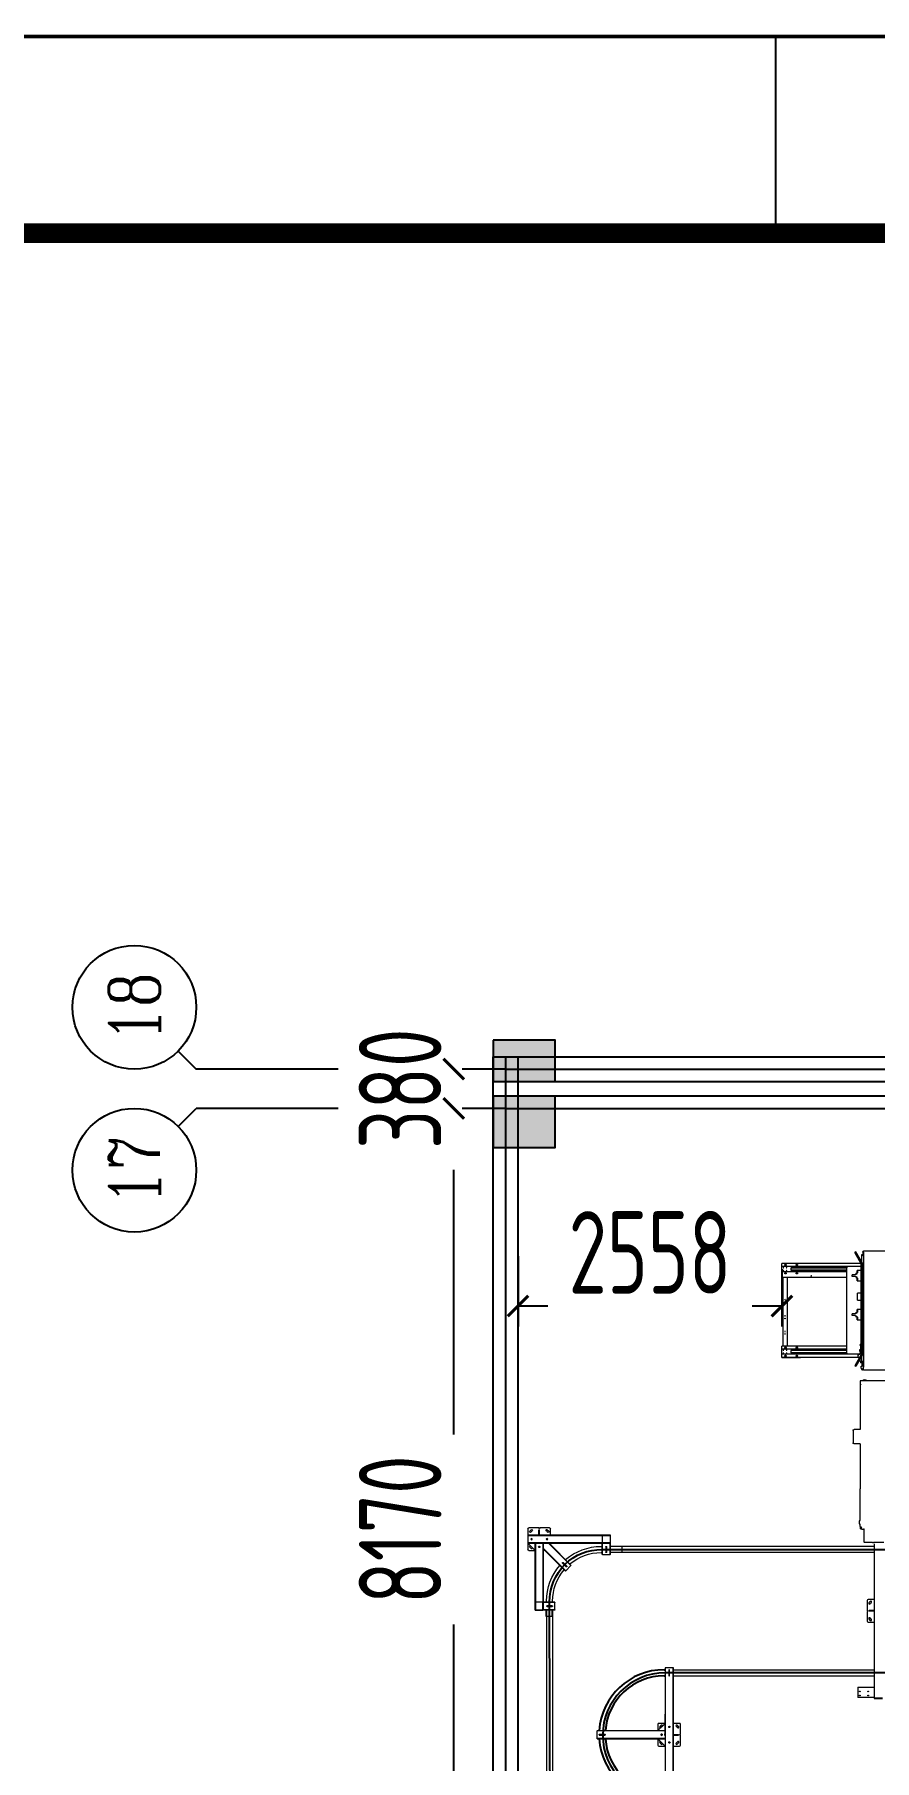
# Model space of a CAD drawing. Header units: inches. Extents: x -26985 to 86262, y -10753 to 149570.
# Drawn here: x -14137 to -5993, y 132833 to 149570 of the extents above; entities that cross this region are included whole.
import ezdxf
from ezdxf.enums import TextEntityAlignment as Align

# ---------------------------------------------------------------- set-up
doc = ezdxf.new("R2010")
doc.units = ezdxf.units.IN
doc.header["$MEASUREMENT"] = 0
doc.linetypes.add('CENTER2', pattern=[1.125, 0.75, -0.125, 0.125, -0.125])
for name, color, linetype in [('AXIS', 3, 'Continuous'), ('AXIS_TEXT', 7, 'Continuous'), ('COLUMN', 6, 'Continuous'), ('DUCT-回风中心线', 5, 'CENTER2'), ('L-SM', 7, 'Continuous'), ('雨水管', 7, 'Continuous')]:
    doc.layers.add(name, color=color, linetype=linetype)
doc.styles.add('_TCH_AXIS', font='COMPLEX', dxfattribs={"bigfont": 'GBCBIG'})
doc.styles.add('COMPLEX', font='COMPLEX')
doc.styles.add('JY', font='gbenor.shx', dxfattribs={"width": 0.8, "bigfont": 'gbcbig.shx'})
doc.styles.add('JY-GB', font='gbenor.shx', dxfattribs={"width": 0.8, "bigfont": 'gbcbig.shx'})
doc.dimstyles.new('JY-800', dxfattribs={"dimscale": 400, "dimtxt": 2, "dimasz": 0.5, "dimexe": 0.5, "dimexo": 0, "dimgap": 0.3, "dimtad": 1, "dimdec": 0, "dimtxsty": 'JY-GB', "dimblk": 'ARCHTICK', "dimcen": 2.5, "dimclrd": 86, "dimclre": 86, "dimclrt": 7, "dimadec": 0, "dimazin": 0, "dimtfac": 1, "dimtdec": 0, "dimtmove": 0, "dimatfit": 3, "dimfxl": 1, "dimtfill": 1, "dimlwd": 25, "dimlwe": 25, "dimarcsym": 0})

# ---------------------------------------------------------------- blocks, each defined once
blk = doc.blocks.new('柱左')
at = {"layer": '雨水管'}
h = blk.add_hatch(color=256, dxfattribs=at)
h.paths.add_polyline_path([(119851, -279), (119251, -279), (119251, -879), (119851, -879)])
h.paths.add_polyline_path([(127801, -279), (127301, -279), (127301, -879), (127801, -879)])
h.paths.add_polyline_path([(135851, -279), (135251, -279), (135251, -879), (135851, -879)])
h.paths.add_polyline_path([(144851, -279), (144251, -279), (144251, -879), (144851, -879)])
h.paths.add_polyline_path([(152841, -279), (152341, -279), (152341, -879), (152841, -879)])
h.paths.add_polyline_path([(153381, -279), (152981, -279), (152981, -879), (153381, -879)])
h.paths.add_polyline_path([(152841, -9049), (152341, -9049), (152341, -9749), (152841, -9749)])
h.paths.add_polyline_path([(153381, -9049), (152981, -9049), (152981, -9749), (153381, -9749)])
h.paths.add_polyline_path([(144851, -9049), (144251, -9049), (144251, -9749), (144851, -9749)])
h.paths.add_polyline_path([(135251, -9049), (135251, -9749), (135851, -9749), (135851, -9049)])
h.paths.add_polyline_path([(127301, -9749), (127801, -9749), (127801, -9049), (127301, -9049)])
h.paths.add_polyline_path([(119851, -9049), (119251, -9049), (119251, -9749), (119851, -9749)])
h.paths.add_polyline_path([(119251, -22749), (119851, -22749), (119851, -22049), (119251, -22049)])
h.paths.add_polyline_path([(127801, -22049), (127301, -22049), (127301, -22749), (127801, -22749)])
h.paths.add_polyline_path([(135251, -22749), (135851, -22749), (135851, -22049), (135251, -22049)])
h.paths.add_polyline_path([(144251, -22749), (144851, -22749), (144851, -22049), (144251, -22049)])
h.paths.add_polyline_path([(153481, -22049), (152981, -22049), (152981, -22749), (153481, -22749)])
h.paths.add_polyline_path([(152341, -22749), (152841, -22749), (152841, -22049), (152341, -22049)])
h.paths.add_polyline_path([(152981, -32699), (153481, -32699), (153481, -32099), (152981, -32099)])
h.paths.add_polyline_path([(152341, -32699), (152841, -32699), (152841, -32099), (152341, -32099)])
h.paths.add_polyline_path([(144251, -32099), (144251, -32699), (144851, -32699), (144851, -32099)])
h.paths.add_polyline_path([(135251, -32099), (135251, -32699), (135851, -32699), (135851, -32099)])
h.paths.add_polyline_path([(127801, -32099), (127301, -32099), (127301, -32699), (127801, -32699)])
h.paths.add_polyline_path([(119851, -32099), (119251, -32099), (119251, -32699), (119851, -32699)])
h.paths.add_polyline_path([(119251, -42699), (119851, -42699), (119851, -42099), (119251, -42099)])
h.paths.add_polyline_path([(127301, -42099), (127301, -42699), (127801, -42699), (127801, -42099)])
h.paths.add_polyline_path([(135851, -42099), (135251, -42099), (135251, -42699), (135851, -42699)])
h.paths.add_polyline_path([(144251, -42699), (144851, -42699), (144851, -42099), (144251, -42099)])
h.paths.add_polyline_path([(152981, -42699), (153481, -42699), (153481, -42099), (152981, -42099)])
h.paths.add_polyline_path([(152841, -42699), (152841, -42099), (152341, -42099), (152341, -42699)])
at = {"layer": 'COLUMN'}
for points in [[(152841, -279), (152341, -279), (152341, -879), (152841, -879)], [(153381, -279), (152981, -279), (152981, -879), (153381, -879)]]:
    blk.add_lwpolyline(points, close=True, dxfattribs=at)
blk = doc.blocks.new('_AXISO')
blk.add_circle((0, 0), 0.5)
at = {"layer": 'AXIS_TEXT', "style": 'COMPLEX', "width": 1.041667}
blk.add_attdef('A', text='', height=0.56, dxfattribs=at).set_placement((-0.25, -0.28), (0.25, -0.28), align=Align.FIT)
blk = doc.blocks.new('_ArchTick')
at = {"color": 0, "linetype": 'ByBlock', "const_width": 0.15}
blk.add_lwpolyline([(-0.5, -0.5), (0.5, 0.5)], dxfattribs=at)
blk = doc.blocks.new('*D75')
at = {"color": 86, "linetype": 'Continuous', "lineweight": 25, "transparency": 16777216}
for p, q in [((-9569, 139157), (-10272, 139157)), ((-10072, 130987), (-10072, 139157)), ((-9569, 130987), (-10272, 130987))]:
    blk.add_line(p, q, dxfattribs=at)
at = {"layer": 'Defpoints', "color": 0, "linetype": 'Continuous', "transparency": 16777216}
for p in [(-10072, 139157), (-9569, 139157), (-9569, 130987)]:
    blk.add_point(p, dxfattribs=at)
at = {"color": 86, "linetype": 'Continuous', "lineweight": 25, "transparency": 16777216, "xscale": 200, "yscale": 200, "zscale": 200}
for p, rotation in [((-10072, 139157), 90), ((-10072, 130987), 270)]:
    blk.add_blockref('_ArchTick', p, dxfattribs=dict(at, rotation=rotation))
at = {"color": 7, "linetype": 'Continuous', "lineweight": -3, "transparency": 16777216, "insert": (-10592, 135072), "char_height": 800, "attachment_point": 5, "rotation": 90, "style": 'JY-GB', "bg_fill": 3, "box_fill_scale": 1.25, "bg_fill_color": 256, "bg_fill_true_color": 13158600, "bg_fill_transparency": 0}
blk.add_mtext('8170', dxfattribs=at)
blk = doc.blocks.new('*D76')
at = {"color": 86, "linetype": 'Continuous', "lineweight": 25, "transparency": 16777216}
for p, q in [((-9569, 139537), (-10272, 139537)), ((-10072, 139157), (-10072, 139537)), ((-9569, 139157), (-10272, 139157))]:
    blk.add_line(p, q, dxfattribs=at)
at = {"layer": 'Defpoints', "color": 0, "linetype": 'Continuous', "transparency": 16777216}
for p in [(-9569, 139537), (-9569, 139157)]:
    blk.add_point(p, dxfattribs=at)
at = {"color": 7, "linetype": 'Continuous', "lineweight": -3, "transparency": 16777216, "insert": (-10592, 139347), "char_height": 800, "attachment_point": 5, "rotation": 90, "style": 'JY-GB', "bg_fill": 3, "box_fill_scale": 1.25, "bg_fill_color": 256, "bg_fill_true_color": 13158600, "bg_fill_transparency": 0}
blk.add_mtext('380', dxfattribs=at)
at = {"layer": 'Defpoints', "color": 0, "linetype": 'Continuous', "transparency": 16777216}
blk.add_point((-10072, 139537), dxfattribs=at)
at = {"color": 86, "linetype": 'Continuous', "lineweight": 25, "transparency": 16777216, "xscale": 200, "yscale": 200, "zscale": 200}
for p, rotation in [((-10072, 139537), 90), ((-10072, 139157), 270)]:
    blk.add_blockref('_ArchTick', p, dxfattribs=dict(at, rotation=rotation))
blk = doc.blocks.new('A1Z')
at = {"layer": 'L-SM', "color": 7, "linetype": 'Continuous', "lineweight": -3}
blk.add_line((-479, 831), (-479, 821), dxfattribs=at)
at = {"layer": 'L-SM', "color": 7, "const_width": 0.2}
blk.add_lwpolyline([(-584, 831), (10, 831), (10, -10), (-584, -10), (-584, 831)], dxfattribs=at)
at = {"layer": 'L-SM', "color": 4, "const_width": 1}
blk.add_lwpolyline([(0, 0), (-559, 0), (-559, 821), (0, 821), (0, 0)], dxfattribs=at)
at = {"layer": 'L-SM', "color": 7, "style": 'JY', "width": 0.8}
for tag, p, height in [('***纺织有限公司', (-83.453, 29.068), 4), ('**********', (-83.503, 20.861), 4), ('***********图', (-83.669, 13.228), 4), ('JY15000', (-56.451, 4.106), 3.5), ('ACS-01', (-26.451, 4.106), 3.5), ('暖通', (-125.393, 1.513), 4), ('0:000', (-111.607, 1.574), 3), ('方案', (-95.065, 1.664), 3), ('第一版', (-80.998, 1.245), 3)]:
    blk.add_attdef(tag, p, '', height=height, dxfattribs=at)
blk = doc.blocks.new('*D255')
at = {"layer": 'Defpoints', "color": 86, "linetype": 'Continuous', "lineweight": 25, "transparency": 16777216}
for p, q in [((-9449, 137723), (-9449, 137040)), ((-6891, 137597), (-6891, 137040)), ((-6891, 137240), (-9449, 137240))]:
    blk.add_line(p, q, dxfattribs=at)
at = {"layer": 'Defpoints', "color": 0, "transparency": 16777216}
for p in [(-9449, 137723), (-6891, 137597), (-9449, 137240)]:
    blk.add_point(p, dxfattribs=at)
at = {"layer": 'Defpoints', "color": 86, "lineweight": 25, "transparency": 16777216, "xscale": 200, "yscale": 200, "zscale": 200, "rotation": 180}
blk.add_blockref('_ArchTick', (-9449, 137240), dxfattribs=at)
at = {"layer": 'Defpoints', "color": 86, "lineweight": 25, "transparency": 16777216, "xscale": 200, "yscale": 200, "zscale": 200}
blk.add_blockref('_ArchTick', (-6891, 137240), dxfattribs=at)
at = {"layer": 'Defpoints', "color": 7, "transparency": 16777216, "insert": (-8170, 137760), "char_height": 800, "attachment_point": 5, "style": 'JY-GB', "bg_fill": 3, "box_fill_scale": 1.25, "bg_fill_color": 256, "bg_fill_true_color": 13158600, "bg_fill_transparency": 0}
blk.add_mtext('2558', dxfattribs=at)

msp = doc.modelspace()

# ---------------------------------------------------------------- linework, layer by layer
at = {"color": 0, "linetype": 'Continuous', "lineweight": -3}
for p, q in [((-9688.6, 139656.9), (73931.4, 139656.9)), ((-9688.6, 13486.9), (-9688.6, 139656.9)), ((-9448.6, 13486.9), (-9448.6, 139656.9)), ((-9568.6, 139416.9), (73931.4, 139416.9)), ((-9568.6, 139276.9), (73931.4, 139276.9))]:
    msp.add_line(p, q, dxfattribs=at)
at = {"color": 1, "linetype": 'Continuous', "lineweight": -3}
for p, q in [((-9568.6, 13106.9), (-9568.6, 139656.9)), ((-9568.6, 139536.9), (73931.4, 139536.9)), ((-9568.6, 139156.9), (73931.4, 139156.9))]:
    msp.add_line(p, q, dxfattribs=at)
at = {"color": 0, "linetype": 'Continuous', "lineweight": 0}
for p, q in [((-6172.6, 137766.9), (-6183.8, 137760.4)), ((-6120.6, 137650.8), (-6183.8, 137760.4)), ((-6107.6, 137654.3), (-6172.6, 137766.9)), ((-6110.6, 137740.8), (-6100.6, 137740.8)), ((-6105.6, 137760.8), (-6105.6, 137769.8)), ((-6100.6, 137769.8), (-6105.6, 137769.8)), ((-6105.6, 137760.8), (-6105.6, 137745.8)), ((-6100.6, 137745.8), (-6105.6, 137745.8)), ((-6105.6, 137745.8), (-6105.6, 137740.8)), ((-6100.6, 137760.8), (-6100.6, 137772.8)), ((-5480.6, 137772.8), (-6100.6, 137772.8)), ((-6100.6, 137760.8), (-6100.6, 136645.8)), ((-6890.6, 137622.3), (-6890.6, 137652.3)), ((-6121.4, 137652.3), (-6890.6, 137652.3)), ((-6890.6, 137572.3), (-6890.6, 137622.3)), ((-6260.6, 137622.3), (-6890.6, 137622.3)), ((-6890.6, 137517.3), (-6890.6, 137572.3)), ((-6260.6, 137572.3), (-6890.6, 137572.3)), ((-6860.6, 137641.6), (-6850.6, 137641.6)), ((-6850.6, 137633.1), (-6860.6, 137633.1)), ((-6859.8, 137641.6), (-6859.8, 137633.1)), ((-6859.8, 137637.3), (-6859.6, 137637.3)), ((-6851.6, 137637.3), (-6851.3, 137637.3)), ((-6851.3, 137633.1), (-6851.3, 137641.6)), ((-6260.6, 137619.8), (-6800.6, 137619.8)), ((-6800.6, 137619.8), (-6800.6, 137610)), ((-6777.1, 137610), (-6800.6, 137610)), ((-6800.6, 137610), (-6800.6, 137607.3)), ((-6800.6, 137587.3), (-6800.6, 137607.3)), ((-6260.6, 137607.3), (-6800.6, 137607.3)), ((-6800.6, 137587.3), (-6800.6, 137584.6)), ((-6260.6, 137587.3), (-6800.6, 137587.3)), ((-6777.1, 137584.6), (-6800.6, 137584.6)), ((-6800.6, 137584.6), (-6800.6, 137574.8)), ((-6260.6, 137574.8), (-6800.6, 137574.8)), ((-6627.1, 137610), (-6774, 137610)), ((-6627.1, 137584.6), (-6774, 137584.6)), ((-6750.6, 137641.6), (-6740.6, 137641.6)), ((-6740.6, 137633.1), (-6750.6, 137633.1)), ((-6749.8, 137641.6), (-6749.8, 137633.1)), ((-6749.8, 137637.3), (-6741.3, 137637.3)), ((-6741.3, 137633.1), (-6741.3, 137641.6)), ((-6477.1, 137610), (-6624, 137610)), ((-6477.1, 137584.6), (-6624, 137584.6)), ((-6327.1, 137610), (-6474, 137610)), ((-6327.1, 137584.6), (-6474, 137584.6)), ((-6260.6, 137610), (-6324, 137610)), ((-6260.6, 137584.6), (-6324, 137584.6)), ((-6260.6, 137622.3), (-6260.6, 137612.3)), ((-6250.6, 137622.3), (-6260.6, 137622.3)), ((-6260.6, 136782.3), (-6260.6, 137612.3)), ((-6258.6, 137620.3), (-6258.6, 137618.3)), ((-6258.6, 137620.3), (-6256.6, 137620.3)), ((-6257.2, 137619.8), (-6258.6, 137619.8)), ((-6120.6, 137622.3), (-6250.6, 137622.3)), ((-6155.6, 137585.8), (-6159.6, 137585.8)), ((-6120.6, 137585.8), (-6155.6, 137585.8)), ((-6120.6, 136769.3), (-6120.6, 137650.8)), ((-6115.6, 137668.2), (-6115.6, 137735.8)), ((-6107.6, 136765.8), (-6107.6, 137654.3)), ((-6260.6, 137517.3), (-6890.6, 137517.3)), ((-6880.6, 137517.3), (-6880.6, 136852.3)), ((-6860.6, 137561.6), (-6850.6, 137561.6)), ((-6850.6, 137553.1), (-6860.6, 137553.1)), ((-6859.8, 137561.6), (-6859.8, 137553.1)), ((-6851.3, 137553.1), (-6851.3, 137561.6)), ((-6840.6, 137517.3), (-6840.6, 136852.3)), ((-6750.6, 137561.6), (-6740.6, 137561.6)), ((-6740.6, 137553.1), (-6750.6, 137553.1)), ((-6749.8, 137561.6), (-6749.8, 137553.1)), ((-6741.3, 137557.3), (-6749.8, 137557.3)), ((-6741.3, 137553.1), (-6741.3, 137561.6)), ((-6210.6, 137527.8), (-6210.6, 137543.8)), ((-6175.6, 137543.8), (-6210.6, 137543.8)), ((-6175.6, 137527.8), (-6210.6, 137527.8)), ((-6167.6, 137549.8), (-6175.6, 137549.8)), ((-6167.6, 137521.8), (-6175.6, 137521.8)), ((-6159.6, 137560.8), (-6167.6, 137560.8)), ((-6159.6, 137510.8), (-6167.6, 137510.8)), ((-6159.6, 137485.8), (-6155.6, 137485.8)), ((-6155.6, 137485.8), (-6120.6, 137485.8)), ((-6159.6, 137365.8), (-6155.6, 137365.8)), ((-6159.6, 137365.8), (-6159.6, 137295.8)), ((-6155.6, 137295.8), (-6159.6, 137295.8)), ((-6120.6, 137365.8), (-6155.6, 137365.8)), ((-6155.6, 137295.8), (-6120.6, 137295.8)), ((-6210.6, 137147.8), (-6210.6, 137163.8)), ((-6175.6, 137163.8), (-6210.6, 137163.8)), ((-6175.6, 137147.8), (-6210.6, 137147.8)), ((-6167.6, 137169.8), (-6175.6, 137169.8)), ((-6167.6, 137141.8), (-6175.6, 137141.8)), ((-6159.6, 137180.8), (-6167.6, 137180.8)), ((-6159.6, 137130.8), (-6167.6, 137130.8)), ((-6155.6, 137205.8), (-6159.6, 137205.8)), ((-6159.6, 137105.8), (-6155.6, 137105.8)), ((-6120.6, 137205.8), (-6155.6, 137205.8)), ((-6155.6, 137105.8), (-6120.6, 137105.8)), ((-6890.6, 136822.3), (-6890.6, 136852.3)), ((-6260.6, 136852.3), (-6890.6, 136852.3)), ((-6890.6, 136772.3), (-6890.6, 136822.3)), ((-6260.6, 136822.3), (-6890.6, 136822.3)), ((-6890.6, 136742.3), (-6890.6, 136772.3)), ((-6260.6, 136772.3), (-6890.6, 136772.3)), ((-6890.6, 136742.3), (-6710.6, 136742.3)), ((-6890.6, 136742.3), (-6890.6, 136742.3)), ((-6144.6, 136742.3), (-6890.6, 136742.3)), ((-6860.6, 136841.6), (-6850.6, 136841.6)), ((-6850.6, 136833.1), (-6860.6, 136833.1)), ((-6860.6, 136761.6), (-6850.6, 136761.6)), ((-6850.6, 136753.1), (-6860.6, 136753.1)), ((-6859.8, 136833.1), (-6859.8, 136841.6)), ((-6859.8, 136753.1), (-6859.8, 136761.6)), ((-6859.8, 136757.3), (-6859.6, 136757.3)), ((-6851.6, 136757.3), (-6851.3, 136757.3)), ((-6851.3, 136841.6), (-6851.3, 136833.1)), ((-6851.3, 136761.6), (-6851.3, 136753.1)), ((-6260.6, 136819.8), (-6800.6, 136819.8)), ((-6800.6, 136819.8), (-6800.6, 136810)), ((-6777.1, 136810), (-6800.6, 136810)), ((-6800.6, 136810), (-6800.6, 136807.3)), ((-6800.6, 136787.3), (-6800.6, 136807.3)), ((-6260.6, 136807.3), (-6800.6, 136807.3)), ((-6800.6, 136787.3), (-6800.6, 136784.6)), ((-6260.6, 136787.3), (-6800.6, 136787.3)), ((-6777.1, 136784.6), (-6800.6, 136784.6)), ((-6800.6, 136784.6), (-6800.6, 136774.8)), ((-6260.6, 136774.8), (-6800.6, 136774.8)), ((-6627.1, 136810), (-6774, 136810)), ((-6627.1, 136784.6), (-6774, 136784.6)), ((-6750.6, 136841.6), (-6740.6, 136841.6)), ((-6740.6, 136833.1), (-6750.6, 136833.1)), ((-6750.6, 136761.6), (-6740.6, 136761.6)), ((-6740.6, 136753.1), (-6750.6, 136753.1)), ((-6749.8, 136833.1), (-6749.8, 136841.6)), ((-6749.6, 136837.3), (-6749.8, 136837.3)), ((-6749.8, 136753.1), (-6749.8, 136761.6)), ((-6749.8, 136757.3), (-6749.6, 136757.3)), ((-6741.3, 136837.3), (-6741.6, 136837.3)), ((-6741.6, 136757.3), (-6741.3, 136757.3)), ((-6741.3, 136841.6), (-6741.3, 136833.1)), ((-6741.3, 136761.6), (-6741.3, 136753.1)), ((-6710.6, 136742.3), (-6710.6, 136742.3)), ((-6477.1, 136810), (-6624, 136810)), ((-6477.1, 136784.6), (-6624, 136784.6)), ((-6327.1, 136810), (-6474, 136810)), ((-6327.1, 136784.6), (-6474, 136784.6)), ((-6260.6, 136810), (-6324, 136810)), ((-6260.6, 136784.6), (-6324, 136784.6)), ((-6260.6, 136782.3), (-6260.6, 136772.3)), ((-6250.6, 136772.3), (-6260.6, 136772.3)), ((-6258.6, 136776.3), (-6258.6, 136774.3)), ((-6257.2, 136774.8), (-6258.6, 136774.8)), ((-6258.6, 136774.3), (-6256.6, 136774.3)), ((-6135.6, 136772.3), (-6250.6, 136772.3)), ((-6120.6, 136769.3), (-6183.8, 136659.8)), ((-6107.6, 136765.8), (-6172.6, 136653.3)), ((-6150.6, 136745.8), (-6150.6, 136765.8)), ((-6150.6, 136765.8), (-6144.6, 136765.8)), ((-6150.6, 136745.8), (-6144.6, 136745.8)), ((-6144.6, 136770.8), (-6144.6, 136765.8)), ((-6135.6, 136770.8), (-6144.6, 136770.8)), ((-6144.6, 136745.8), (-6144.6, 136740.8)), ((-6137, 136740.8), (-6144.6, 136740.8)), ((-6135.6, 136797.8), (-6135.6, 136817.8)), ((-6135.6, 136817.8), (-6129.6, 136817.8)), ((-6135.6, 136797.8), (-6129.6, 136797.8)), ((-6135.6, 136786.3), (-6135.6, 136770.8)), ((-6129.6, 136786.3), (-6135.6, 136786.3)), ((-6120.6, 136865.8), (-6132.1, 136865.8)), ((-6132.1, 136857.8), (-6132.1, 136865.8)), ((-6132.1, 136857.8), (-6120.6, 136857.8)), ((-6129.6, 136857.8), (-6129.6, 136817.8)), ((-6129.6, 136797.8), (-6129.6, 136786.3)), ((-6121.6, 136857.8), (-6121.6, 136817.8)), ((-6121.6, 136817.8), (-6120.6, 136817.8)), ((-6121.6, 136797.8), (-6120.6, 136797.8)), ((-6121.6, 136797.8), (-6121.6, 136767.6)), ((-6121.6, 136741.6), (-6121.6, 136725.8)), ((-6115.6, 136700.8), (-6115.6, 136752)), ((-6172.6, 136653.3), (-6183.8, 136659.8)), ((-6135.6, 136717.3), (-6135.6, 136709.8)), ((-6130.6, 136725.8), (-6129.6, 136725.8)), ((-6129.6, 136727.7), (-6129.6, 136725.8)), ((-6129.6, 136709.8), (-6129.6, 136687.8)), ((-6121.6, 136687.8), (-6129.6, 136687.8)), ((-6121.6, 136725.8), (-6115.6, 136725.8)), ((-6121.6, 136709.8), (-6121.6, 136687.8)), ((-6121.6, 136709.8), (-6115.6, 136709.8)), ((-6120.6, 136635.8), (-6120.6, 136655.8)), ((-6120.6, 136655.8), (-6115.6, 136655.8)), ((-6120.6, 136635.8), (-6115.6, 136635.8)), ((-6115.6, 136694.8), (-6115.6, 136700.8)), ((-6115.6, 136694.8), (-6115.6, 136655.8)), ((-6115.6, 136623.1), (-6115.6, 136635.8)), ((-6115.6, 136623.1), (-6115.6, 136620.8)), ((-6115.6, 136620.8), (-6109.6, 136620.8)), ((-6109.6, 136700.8), (-6109.6, 136694.8)), ((-6100.6, 136700.8), (-6109.6, 136700.8)), ((-6109.6, 136655.8), (-6109.6, 136694.8)), ((-6109.6, 136655.8), (-6100.6, 136655.8)), ((-6109.6, 136635.8), (-6100.6, 136635.8)), ((-6109.6, 136635.8), (-6109.6, 136623.1)), ((-6109.6, 136620.8), (-6109.6, 136623.1)), ((-6100.6, 136618.8), (-6100.6, 136645.8)), ((-5480.6, 136618.8), (-6100.6, 136618.8)), ((-6130.8, 136515.3), (-6130.8, 136478.3)), ((-5459.2, 136515.3), (-6130.8, 136515.3)), ((-6128.8, 136478.3), (-6130.8, 136478.3)), ((-6130.8, 136475.8), (-6128.8, 136475.8)), ((-6130.8, 136475.8), (-6130.8, 136043.3)), ((-6200.8, 136033.3), (-6200.8, 135913.3)), ((-6130.8, 136043.3), (-6190.8, 136043.3)), ((-6130.8, 135903.3), (-6190.8, 135903.3)), ((-6130.8, 135903.3), (-6130.8, 135468.3)), ((-6130.8, 135163.7), (-6130.8, 135468.3)), ((-9353, 135079.3), (-9353, 134939.3)), ((-9248.7, 135089.3), (-9343, 135089.3)), ((-9243, 135079.3), (-9248.7, 135089.3)), ((-9246, 135069.3), (-9240, 135069.3)), ((-9246, 135029.3), (-9246, 135069.3)), ((-9237.2, 135089.3), (-9243, 135079.3)), ((-9240, 135029.3), (-9240, 135069.3)), ((-9143, 135089.3), (-9237.2, 135089.3)), ((-9133, 135019.3), (-9133, 135079.3)), ((-6130.8, 135101.3), (-6130.8, 135122.9)), ((-6130.8, 135101.3), (-6128.8, 135101.3)), ((-6114.3, 135089.3), (-6128.8, 135089.3)), ((-6125.2, 135085.3), (-6126.8, 135085.3)), ((-6126.8, 135079.3), (-6126.8, 135085.3)), ((-6126.8, 135079.3), (-6125.2, 135079.3)), ((-6125.2, 135085.3), (-6115.2, 135085.3)), ((-6125.2, 135079.3), (-6115.2, 135079.3)), ((-6114.3, 135085.3), (-6115.2, 135085.3)), ((-6115.2, 135079.3), (-6114.3, 135079.3)), ((-6114.3, 135085.3), (-6114.3, 135089.3)), ((-6114.3, 135072.3), (-6114.3, 135079.3)), ((-6099.3, 135072.3), (-6114.3, 135072.3)), ((-6099.3, 135072.3), (-6099.3, 135079.3)), ((-6099.3, 135079.3), (-6093.8, 135079.3)), ((-6093.8, 134949.3), (-6093.8, 135079.3)), ((-8553, 135019.3), (-9353, 135019.3)), ((-9353, 135015.3), (-8553, 135015.3)), ((-8553, 134943.3), (-9353, 134943.3)), ((-9353, 134939.3), (-8553, 134939.3)), ((-9353, 134939.3), (-9353, 134879.3)), ((-9285.9, 134872.2), (-9350, 134936.4)), ((-9313.7, 134982.3), (-9322.2, 134982.3)), ((-9313.7, 134976.3), (-9322.2, 134976.3)), ((-9283, 134939.3), (-9279, 134939.3)), ((-9283, 134289.3), (-9283, 134939.3)), ((-9207, 134939.3), (-9279, 134939.3)), ((-9279, 134939.3), (-9279, 134289.3)), ((-9246, 135029.3), (-9240, 135029.3)), ((-9246, 135019.3), (-9246, 135029.3)), ((-9246, 134908.5), (-9246, 134900)), ((-9240, 135019.3), (-9240, 135029.3)), ((-9240, 134908.5), (-9240, 134900)), ((-9207, 134939.3), (-9207, 134289.3)), ((-9203, 134939.3), (-9207, 134939.3)), ((-9203, 134888.4), (-9203, 134939.3)), ((-9152, 134939.3), (-9203, 134939.3)), ((-9203, 134289.3), (-9203, 134939.3)), ((-9172.2, 134982.3), (-9163.7, 134982.3)), ((-9172.2, 134976.3), (-9163.7, 134976.3)), ((-9152, 134939.3), (-9146.4, 134939.3)), ((-8935.6, 134722.8), (-9152, 134939.3)), ((-8932.7, 134725.6), (-9146.4, 134939.3)), ((-9133, 134939.3), (-9133, 134925.9)), ((-8643, 134908.8), (-8633, 134908.8)), ((-8633, 135015.3), (-8633, 134943.3)), ((-8633, 135015.3), (-8553, 135015.3)), ((-8633, 134943.3), (-8553, 134943.3)), ((-8633, 134939.3), (-8629, 134939.3)), ((-8633, 134829.3), (-8633, 134939.3)), ((-8629, 134829.3), (-8629, 134939.3)), ((-8597.2, 134904.3), (-8597.2, 134854.3)), ((-8588.7, 134854.3), (-8588.7, 134904.3)), ((-8557, 134829.3), (-8557, 134939.3)), ((-8557, 134939.3), (-8553, 134939.3)), ((-8553, 135015.3), (-8553, 135019.3)), ((-8553, 134943.3), (-8553, 135015.3)), ((-8553, 134939.3), (-8553, 134943.3)), ((-8553, 134829.3), (-8553, 134939.3)), ((-8553, 134912.8), (-8443, 134912.8)), ((-8444.8, 134912.7), (-5994.8, 134912.8)), ((-8443, 134912.8), (-8443, 134853.8)), ((-8443, 134912.7), (-8443, 134853.7)), ((-6093.8, 134949.3), (-6093.8, 134946.3)), ((-6083.8, 134946.3), (-6093.8, 134946.3)), ((-6020.8, 134946.3), (-6083.8, 134946.3)), ((-6010.8, 134946.3), (-6020.8, 134946.3)), ((-6010.8, 134946.3), (-6000.8, 134946.3)), ((-5902.3, 134946.3), (-6000.8, 134946.3)), ((-5994.8, 134933.3), (-5994.8, 133433.3)), ((-9343, 134869.3), (-9283, 134869.3)), ((-9203, 134888.4), (-9203, 134882.7)), ((-8986.5, 134671.9), (-9203, 134888.4)), ((-8989.3, 134669.1), (-9203, 134882.7)), ((-9189.5, 134869.3), (-9203, 134869.3)), ((-9017.1, 134747.4), (-8981.7, 134712)), ((-8975.7, 134718), (-9011.1, 134753.4)), ((-8643, 134849.8), (-8633, 134849.8)), ((-8629, 134829.3), (-8633, 134829.3)), ((-8629, 134829.3), (-8557, 134829.3)), ((-8553, 134829.3), (-8557, 134829.3)), ((-8553, 134853.8), (-8443, 134853.8)), ((-8444.8, 134853.8), (-5994.8, 134853.8)), ((-8989.3, 134669.1), (-8986.5, 134671.9)), ((-8986.5, 134671.9), (-8935.6, 134722.8)), ((-8932.7, 134725.6), (-8935.6, 134722.8)), ((-5994.8, 134393.3), (-6054.8, 134393.3)), ((-9283, 134289.3), (-9279, 134289.3)), ((-9279, 134289.3), (-9279, 134369.3)), ((-9207, 134369.3), (-9279, 134369.3)), ((-9279, 134289.3), (-9207, 134289.3)), ((-9207, 134289.3), (-9279, 134289.3)), ((-9207, 134289.3), (-9207, 134369.3)), ((-9203, 134289.3), (-9207, 134289.3)), ((-9203, 134365.3), (-9203, 134369.3)), ((-9093, 134369.3), (-9203, 134369.3)), ((-9093, 134365.3), (-9203, 134365.3)), ((-9203, 134289.3), (-9203, 134293.3)), ((-9093, 134293.3), (-9203, 134293.3)), ((-9093, 134289.3), (-9203, 134289.3)), ((-9172.5, 134369.3), (-9172.5, 134379.3)), ((-9172.5, 134239.4), (-9172.5, 132272.9)), ((-9113.5, 134229.3), (-9172.5, 134229.3)), ((-9118, 134333.5), (-9168, 134333.5)), ((-9168, 134325), (-9118, 134325)), ((-9113.5, 134369.3), (-9113.5, 134379.3)), ((-9113.5, 134239.5), (-9113.5, 132272.9)), ((-9093, 134369.3), (-9093, 134365.3)), ((-9093, 134293.3), (-9093, 134365.3)), ((-9093, 134293.3), (-9093, 134289.3)), ((-6064.8, 134383.3), (-6064.8, 134289.1)), ((-6064.8, 134289.1), (-6054.8, 134283.3)), ((-6054.8, 134283.3), (-6064.8, 134277.6)), ((-6064.8, 134277.6), (-6064.8, 134183.3)), ((-6004.8, 134286.3), (-6044.8, 134286.3)), ((-6044.8, 134286.3), (-6044.8, 134280.3)), ((-6004.8, 134280.3), (-6044.8, 134280.3)), ((-5994.8, 134286.3), (-6004.8, 134286.3)), ((-6004.8, 134286.3), (-6004.8, 134280.3)), ((-5994.8, 134280.3), (-6004.8, 134280.3)), ((-6054.8, 134173.3), (-5994.8, 134173.3)), ((-8023.1, 133733.3), (-8023.1, 132433.3)), ((-7943.1, 133733.3), (-8023.1, 133733.3)), ((-8019.1, 132433.3), (-8019.1, 133733.3)), ((-7947.1, 133733.3), (-7947.1, 132433.3)), ((-7943.1, 132433.3), (-7943.1, 133733.3)), ((-7987.3, 133708.3), (-7987.3, 133658.3)), ((-7978.8, 133658.3), (-7978.8, 133708.3)), ((-7943.1, 133712.8), (-5994.8, 133712.8)), ((-7943.1, 133653.8), (-5994.8, 133653.8)), ((-6154.8, 133543.3), (-5994.8, 133543.3)), ((-6154.8, 133543.3), (-6154.8, 133443.3)), ((-5994.8, 133443.3), (-6154.8, 133443.3)), ((-8023.1, 133083.3), (-8023.1, 133283.3)), ((-8683.1, 133123.3), (-8023.1, 133123.3)), ((-8683.1, 133123.3), (-8683.1, 133119.3)), ((-8683.1, 133047.3), (-8683.1, 133119.3)), ((-8023.1, 133119.3), (-8683.1, 133119.3)), ((-8658.1, 133087.6), (-8608.1, 133087.6)), ((-8658.1, 133079.1), (-8608.1, 133079.1)), ((-8093.1, 133123.3), (-8023.1, 133193.3)), ((-8093.1, 133183.3), (-8093.1, 133123.3)), ((-8023.1, 133193.3), (-8083.1, 133193.3)), ((-8052.1, 133086.3), (-8060.6, 133086.3)), ((-8052.1, 133080.3), (-8060.6, 133080.3)), ((-7984.3, 133156.6), (-7984.3, 133160.1)), ((-7978.3, 133156.6), (-7978.3, 133160.1)), ((-7883.1, 133193.3), (-7943.1, 133193.3)), ((-7943.1, 133086.3), (-7933.1, 133086.3)), ((-7943.1, 133080.3), (-7933.1, 133080.3)), ((-7933.1, 133080.3), (-7933.1, 133086.3)), ((-7933.1, 133086.3), (-7893.1, 133086.3)), ((-7933.1, 133080.3), (-7893.1, 133080.3)), ((-7893.1, 133080.3), (-7893.1, 133086.3)), ((-7883.1, 133083.3), (-7873.1, 133089.1)), ((-7873.1, 133077.6), (-7883.1, 133083.3)), ((-7873.1, 133089.1), (-7873.1, 133183.3)), ((-7873.1, 132983.3), (-7873.1, 133077.6)), ((-8023.1, 133047.3), (-8683.1, 133047.3)), ((-8683.1, 133043.3), (-8683.1, 133047.3)), ((-8683.1, 133043.3), (-8023.1, 133043.3)), ((-8093.1, 133043.3), (-8093.1, 132983.3)), ((-8023.1, 132973.3), (-8093.1, 133043.3)), ((-8083.1, 132973.3), (-8023.1, 132973.3)), ((-7984.3, 133010.1), (-7984.3, 133006.6)), ((-7978.3, 133010.1), (-7978.3, 133006.6)), ((-7943.1, 132973.3), (-7883.1, 132973.3))]:
    msp.add_line(p, q, dxfattribs=at)
for p, q in [((-6159.6, 137585.8), (-6159.6, 137560.8)), ((-6167.6, 137549.8), (-6175.6, 137549.8)), ((-6175.6, 137549.8), (-6175.6, 137543.8)), ((-6175.6, 137527.8), (-6175.6, 137521.8)), ((-6159.6, 137560.8), (-6167.6, 137560.8)), ((-6167.6, 137560.8), (-6167.6, 137549.8)), ((-6167.6, 137521.8), (-6167.6, 137510.8)), ((-6167.6, 137510.8), (-6159.6, 137510.8)), ((-6159.6, 137510.8), (-6159.6, 137485.8)), ((-6167.6, 137169.8), (-6175.6, 137169.8)), ((-6175.6, 137169.8), (-6175.6, 137163.8)), ((-6175.6, 137147.8), (-6175.6, 137141.8)), ((-6175.6, 137141.8), (-6167.6, 137141.8)), ((-6159.6, 137180.8), (-6167.6, 137180.8)), ((-6167.6, 137180.8), (-6167.6, 137169.8)), ((-6167.6, 137141.8), (-6167.6, 137130.8)), ((-6167.6, 137130.8), (-6159.6, 137130.8)), ((-6159.6, 137205.8), (-6159.6, 137180.8)), ((-6159.6, 137130.8), (-6159.6, 137105.8)), ((-6129.6, 136709.8), (-6135.6, 136709.8)), ((-6128.8, 136478.3), (-6128.8, 136475.8)), ((-6128.8, 135101.3), (-6128.8, 135089.3))]:
    msp.add_line(p, q)
at = {"color": 0, "linetype": 'Continuous', "lineweight": 0, "extrusion": (1.48872e-34, 8.10423e-19, -1)}
for centre, radius in [((6875.6, 137612.3), 2.6), ((6875.6, 137582.3), 2.6), ((6845.6, 137612.3), 2.6), ((6845.6, 137582.3), 2.6), ((6605.6, 137532.3), 2.75), ((6875.6, 136812.3), 2.6), ((6875.6, 136782.3), 2.6), ((6845.6, 136812.3), 2.6), ((6845.6, 136782.3), 2.6), ((6775.6, 136812.3), 2.2), ((6775.6, 136782.3), 2.2), ((6625.6, 136812.3), 2.2), ((6625.6, 136782.3), 2.2), ((6475.6, 136812.3), 2.2), ((6475.6, 136782.3), 2.2), ((6325.6, 136812.3), 2.2), ((6325.6, 136782.3), 2.2)]:
    msp.add_circle(centre, radius, dxfattribs=at)
at = {"color": 0, "linetype": 'Continuous', "lineweight": 0, "extrusion": (-2.14811e-33, 8.10423e-19, -1)}
for centre in [(6855.6, 137637.3), (6855.6, 137557.3), (6855.6, 136837.3), (6855.6, 136757.3), (6745.6, 136837.3), (6745.6, 136757.3)]:
    msp.add_circle(centre, 4, dxfattribs=at)
at = {"color": 0, "linetype": 'Continuous', "lineweight": 0, "extrusion": (4.14915e-33, 8.10423e-19, -1)}
for centre in [(6775.6, 137612.3), (6775.6, 137582.3), (6625.6, 137612.3), (6625.6, 137582.3), (6475.6, 137612.3), (6475.6, 137582.3), (6325.6, 137612.3), (6325.6, 137582.3)]:
    msp.add_circle(centre, 2.2, dxfattribs=at)
at = {"color": 0, "linetype": 'Continuous', "lineweight": 0}
for centre, radius in [((-6105.6, 137730.8), 2.5), ((-6860.6, 137144.3), 2.6), ((-6860.6, 137119.3), 2.6), ((-9243, 134904.3), 6.5), ((-6134.8, 133503.3), 3.4), ((-6134.8, 133463.3), 3.4), ((-6054.8, 133503.3), 3.4), ((-6054.8, 133463.3), 3.4), ((-8633.1, 133083.3), 4), ((-8056.3, 133083.3), 5.2), ((-7981.3, 133158.3), 6.5), ((-7981.3, 133008.3), 6.5)]:
    msp.add_circle(centre, radius, dxfattribs=at)
at = {"color": 0, "linetype": 'Continuous', "lineweight": 0, "extrusion": (-1.10718e-32, 8.10423e-19, -1)}
for centre in [(6860.6, 137302.8), (6860.6, 137277.8)]:
    msp.add_circle(centre, 2.6, dxfattribs=at)
at = {"color": 0, "linetype": 'Continuous', "lineweight": 0, "extrusion": (5.15821e-33, 8.10423e-19, -1)}
for centre in [(6860.6, 136995.3), (6860.6, 136970.3)]:
    msp.add_circle(centre, 2.6, dxfattribs=at)
at = {"color": 0, "linetype": 'Continuous', "lineweight": 0, "extrusion": (-8.10423e-19, 9.92481e-35, -1)}
for centre in [(9318, 134979.3), (9168, 134979.3)]:
    msp.add_circle(centre, 6.5, dxfattribs=at)
at = {"color": 0, "linetype": 'Continuous', "lineweight": 0, "extrusion": (-8.10423e-19, 2.84849e-31, -1)}
for centre in [(9318, 134979.3), (9243, 134904.3), (9168, 134979.3)]:
    msp.add_circle(centre, 5.2, dxfattribs=at)
at = {"color": 0, "linetype": 'Continuous', "lineweight": 0, "extrusion": (-4.68911e-33, -8.10423e-19, -1)}
msp.add_circle((8056.3, 133083.3), 6.5, dxfattribs=at)
at = {"color": 0, "linetype": 'Continuous', "lineweight": 0, "extrusion": (-2.4812e-34, -8.10423e-19, -1)}
for centre in [(7981.3, 133158.3), (7981.3, 133008.3)]:
    msp.add_circle(centre, 3.45, dxfattribs=at)
at = {"color": 0, "linetype": 'Continuous', "lineweight": 0, "extrusion": (1.48872e-34, 8.10423e-19, -1)}
for centre, radius, start, end in [((6110.6, 137735.8), 5, 0, 90), ((6860.6, 137637.3), 4.25, 270, 90), ((6850.6, 137637.3), 4.25, 90, 270), ((6750.6, 137637.3), 4.25, 270, 90), ((6740.6, 137637.3), 4.25, 90, 270), ((6250.6, 137612.3), 10, 0, 90), ((6860.6, 137557.3), 4.25, 270, 90), ((6850.6, 137557.3), 4.25, 90, 270), ((6750.6, 137557.3), 4.25, 270, 90), ((6740.6, 137557.3), 4.25, 90, 270), ((6860.6, 136837.3), 4.25, 270, 90), ((6860.6, 136757.3), 4.25, 270, 90), ((6850.6, 136837.3), 4.25, 90, 270), ((6850.6, 136757.3), 4.25, 90, 270), ((6750.6, 136837.3), 4.25, 270, 90), ((6750.6, 136757.3), 4.25, 270, 90), ((6740.6, 136837.3), 4.25, 90, 270), ((6740.6, 136757.3), 4.25, 90, 270), ((6250.6, 136782.3), 10, 270, 0), ((6190.8, 136033.3), 10, 0, 90), ((6190.8, 135913.3), 10, 270, 0)]:
    msp.add_arc(centre, radius, start, end, dxfattribs=at)
at = {"color": 0, "linetype": 'Continuous', "lineweight": 0, "extrusion": (2.98303e-30, 8.10423e-19, -1)}
for centre in [(6775.6, 137612.3), (6775.6, 136812.3)]:
    msp.add_arc(centre, 2.75, 303.30668, 236.69332, dxfattribs=at)
at = {"color": 0, "linetype": 'Continuous', "lineweight": 0, "extrusion": (-1.62701e-29, 8.10423e-19, -1)}
for centre in [(6775.6, 137582.3), (6775.6, 136782.3)]:
    msp.add_arc(centre, 2.75, 123.30668, 56.69332, dxfattribs=at)
at = {"color": 0, "linetype": 'Continuous', "lineweight": 0, "extrusion": (-5.12661e-32, -1.00826e-16, -1)}
for centre in [(6775.6, 137612.3), (6625.6, 137612.3), (6475.6, 137612.3), (6325.6, 137612.3), (6775.6, 136812.3), (6625.6, 136812.3), (6475.6, 136812.3), (6325.6, 136812.3)]:
    msp.add_arc(centre, 2.75, 236.69332, 303.30668, dxfattribs=at)
at = {"color": 0, "linetype": 'Continuous', "lineweight": 0, "extrusion": (-4.28652e-32, -1.00826e-16, -1)}
for centre in [(6775.6, 137582.3), (6625.6, 137582.3), (6475.6, 137582.3), (6325.6, 137582.3), (6775.6, 136782.3), (6625.6, 136782.3), (6475.6, 136782.3), (6325.6, 136782.3)]:
    msp.add_arc(centre, 2.75, 56.69332, 123.30668, dxfattribs=at)
at = {"color": 0, "linetype": 'Continuous', "lineweight": 0, "extrusion": (-5.74374e-30, 8.10423e-19, -1)}
for centre in [(6625.6, 137612.3), (6475.6, 137612.3), (6325.6, 137612.3), (6625.6, 136812.3), (6475.6, 136812.3), (6325.6, 136812.3)]:
    msp.add_arc(centre, 2.75, 303.30668, 236.69332, dxfattribs=at)
at = {"color": 0, "linetype": 'Continuous', "lineweight": 0, "extrusion": (-3.79624e-30, 8.10423e-19, -1)}
for centre in [(6625.6, 137582.3), (6625.6, 136782.3)]:
    msp.add_arc(centre, 2.75, 123.30668, 56.69332, dxfattribs=at)
at = {"color": 0, "linetype": 'Continuous', "lineweight": 0, "extrusion": (-1.00578e-29, 8.10423e-19, -1)}
for centre in [(6475.6, 137582.3), (6475.6, 136782.3)]:
    msp.add_arc(centre, 2.75, 123.30668, 56.69332, dxfattribs=at)
at = {"color": 0, "linetype": 'Continuous', "lineweight": 0, "extrusion": (1.11082e-31, 8.10423e-19, -1)}
for centre in [(6325.6, 137582.3), (6325.6, 136782.3)]:
    msp.add_arc(centre, 2.75, 123.30668, 56.69332, dxfattribs=at)
at = {"color": 0, "linetype": 'Continuous', "lineweight": 0, "extrusion": (7.02728e-31, 8.10423e-19, -1)}
msp.add_arc((6108.6, 137618.8), 3, 109.47122, 250.52878, dxfattribs=at)
at = {"color": 0, "linetype": 'Continuous', "lineweight": 0}
for centre, radius, start, end in [((-6088.8, 136493.3), 30, 47.16657, 132.83343), ((-9343, 134943.4), 10, 204.46939, 225), ((-9243, 134979.3), 106.1, 130, 140), ((-9243, 134979.3), 106.1, 222.90316, 227.09684), ((-9243, 134979.3), 106.1, 40, 50), ((-9278.8, 134879.3), 10, 225, 245.52896), ((-6054.8, 134383.3), 10, 90, 180), ((-6041.5, 134356.1), 7, 140, 320), ((-5954.8, 134283.3), 120.1, 130, 140), ((-6027.6, 134370), 7, 310, 130), ((-6054.8, 134183.3), 10, 180, 270), ((-6041.5, 134210.6), 7, 40, 220), ((-5954.8, 134283.3), 120.1, 220, 230), ((-6027.6, 134196.7), 7, 230, 50), ((-7983.1, 133708.3), 4.25, 0, 180), ((-7983.1, 133658.3), 4.25, 180, 0), ((-8658.1, 133083.3), 4.25, 179.99956, 270), ((-8608.1, 133083.3), 4.25, 270, 0.00044), ((-8083.1, 133183.3), 10, 90, 180), ((-8069.8, 133156.1), 7, 140, 320), ((-7983.1, 133083.3), 120.1, 130, 140), ((-8055.8, 133170), 7, 310, 130), ((-7910.4, 133170), 7, 50, 230), ((-7983.1, 133083.3), 120.1, 40, 50), ((-7896.4, 133156.1), 7, 220, 40), ((-7883.1, 133183.3), 10, 0, 90), ((-8083.1, 132983.3), 10, 180, 270), ((-8069.8, 133010.6), 7, 40, 220), ((-7983.1, 133083.3), 120.1, 220, 230), ((-8055.8, 132996.7), 7, 230, 50), ((-7910.4, 132996.7), 7, 130, 310), ((-7983.1, 133083.3), 120.1, 310, 320), ((-7896.4, 133010.6), 7, 320, 140), ((-7883.1, 132983.3), 10, 270, 0)]:
    msp.add_arc(centre, radius, start, end, dxfattribs=at)
at = {"color": 0, "linetype": 'Continuous', "lineweight": 0, "extrusion": (-8.10423e-19, -2.45098e-30, -1)}
msp.add_arc((9343, 135079.3), 10, 0, 90, dxfattribs=at)
at = {"color": 0, "linetype": 'Continuous', "lineweight": 0, "extrusion": (-8.10423e-19, 1.28561e-29, -1)}
msp.add_arc((9243, 134979.3), 120.1, 40, 50, dxfattribs=at)
at = {"color": 0, "linetype": 'Continuous', "lineweight": 0, "extrusion": (-8.10423e-19, 2.25196e-29, -1)}
msp.add_arc((9315.7, 135066), 7, 50, 230, dxfattribs=at)
at = {"color": 0, "linetype": 'Continuous', "lineweight": 0, "extrusion": (-8.10423e-19, -2.24331e-29, -1)}
msp.add_arc((9170.2, 135066), 7, 310, 130, dxfattribs=at)
at = {"color": 0, "linetype": 'Continuous', "lineweight": 0, "extrusion": (-8.10423e-19, -1.94256e-29, -1)}
for start, end in [(130, 140), (310, 320)]:
    msp.add_arc((9243, 134979.3), 120.1, start, end, dxfattribs=at)
at = {"color": 0, "linetype": 'Continuous', "lineweight": 0, "extrusion": (-8.10423e-19, 1.13592e-31, -1)}
for centre, start, end in [((9143, 135079.3), 90, 180), ((9343, 134879.3), 270, 0)]:
    msp.add_arc(centre, 10, start, end, dxfattribs=at)
at = {"color": 0, "linetype": 'Continuous', "lineweight": 0, "extrusion": (2.46534e-30, 8.10423e-19, -1)}
msp.add_arc((6108.8, 135143.3), 30, 317.16657, 42.83343, dxfattribs=at)
at = {"color": 0, "linetype": 'Continuous', "lineweight": 0, "extrusion": (-8.10423e-19, -2.67463e-30, -1)}
msp.add_arc((9329.6, 135052), 7, 220, 40, dxfattribs=at)
at = {"color": 0, "linetype": 'Continuous', "lineweight": 0, "extrusion": (-8.10423e-19, -1.14261e-29, -1)}
msp.add_arc((9329.6, 134906.6), 7, 320, 116.55894, dxfattribs=at)
at = {"color": 0, "linetype": 'Continuous', "lineweight": 0, "extrusion": (-8.10423e-19, -1.68865e-29, -1)}
msp.add_arc((9315.7, 134892.6), 7, 153.44106, 310, dxfattribs=at)
at = {"color": 0, "linetype": 'Continuous', "lineweight": 0, "extrusion": (-8.10423e-19, 1.27451e-29, -1)}
msp.add_arc((9156.3, 135052), 7, 140, 320, dxfattribs=at)
at = {"color": 0, "linetype": 'Continuous', "lineweight": 0, "extrusion": (-8.10423e-19, 9.92481e-35, -1)}
for centre, radius, start, end in [((8643, 134379.3), 529.5, 49.32858, 90), ((8593, 134904.3), 4.25, 0, 180), ((8593, 134854.3), 4.25, 180, 0), ((8643, 134379.3), 470.5, 0, 40.11873), ((9168, 134329.3), 4.25, 270, 90), ((9118, 134329.3), 4.25, 90, 270)]:
    msp.add_arc(centre, radius, start, end, dxfattribs=at)
at = {"color": 0, "linetype": 'Continuous', "lineweight": 0, "extrusion": (-8.10423e-19, 5.26328e-30, -1)}
msp.add_arc((9014.1, 134750.4), 4.25, 315, 135, dxfattribs=at)
at = {"color": 0, "linetype": 'Continuous', "lineweight": 0, "extrusion": (-8.10423e-19, 5.5697e-33, -1)}
msp.add_arc((8643, 134379.3), 470.5, 49.87262, 90, dxfattribs=at)
at = {"color": 0, "linetype": 'Continuous', "lineweight": 0, "extrusion": (-8.10423e-19, 3.70771e-32, -1)}
msp.add_arc((8643, 134379.3), 529.5, 0, 40.66374, dxfattribs=at)
at = {"color": 0, "linetype": 'Continuous', "lineweight": 0, "extrusion": (-8.10423e-19, 6.1261e-30, -1)}
msp.add_arc((8978.7, 134715), 4.25, 135, 315, dxfattribs=at)
at = {"color": 0, "linetype": 'Continuous', "lineweight": 0, "extrusion": (-3.57304e-31, 8.10423e-19, -1)}
msp.add_arc((5954.8, 134283.3), 106.1, 40, 50, dxfattribs=at)
at = {"color": 0, "linetype": 'Continuous', "lineweight": 0, "extrusion": (1.78481e-29, 8.10423e-19, -1)}
msp.add_arc((5954.8, 134283.3), 106.1, 310, 320, dxfattribs=at)
at = {"color": 0, "linetype": 'Continuous', "lineweight": 0, "extrusion": (-2.4812e-34, -8.10423e-19, -1)}
msp.add_arc((8013.1, 133283.3), 10, 360, 0.2077, dxfattribs=at)
at = {"color": 0, "linetype": 'Continuous', "lineweight": 0, "extrusion": (1.26771e-32, -8.10423e-19, -1)}
msp.add_arc((8658.1, 133083.3), 4.25, 359.99956, 90, dxfattribs=at)
at = {"color": 0, "linetype": 'Continuous', "lineweight": 0, "extrusion": (6.05364e-31, -8.10423e-19, -1)}
msp.add_arc((8608.1, 133083.3), 4.25, 90, 180.00044, dxfattribs=at)
at = {"color": 0, "linetype": 'Continuous', "lineweight": 0, "extrusion": (3.57204e-31, -8.10423e-19, -1)}
for start, end in [(40, 50), (220, 230)]:
    msp.add_arc((7983.1, 133083.3), 106.1, start, end, dxfattribs=at)
at = {"color": 0, "linetype": 'Continuous', "lineweight": 0, "extrusion": (-1.51824e-34, -8.10423e-19, -1)}
msp.add_arc((8013.1, 133083.3), 10, 359.7923, 0, dxfattribs=at)
at = {"color": 0, "linetype": 'Continuous', "lineweight": 0, "extrusion": (-1.78482e-29, -8.10423e-19, -1)}
for start, end in [(130, 140), (310, 320)]:
    msp.add_arc((7983.1, 133083.3), 106.1, start, end, dxfattribs=at)
at = {"layer": 'AXIS'}
for p, q in [((-12744.3, 139712.6), (-12568.6, 139536.9)), ((-9568.6, 139536.9), (-12568.6, 139536.9)), ((-12744.3, 138981.2), (-12568.6, 139156.9)), ((-9568.6, 139156.9), (-12568.6, 139156.9))]:
    msp.add_line(p, q, dxfattribs=at)
at = {"layer": 'Defpoints'}
for p, q in [((-9172.5, 134229.3), (-9172.5, 134289.3)), ((-9113.5, 134229.3), (-9113.5, 134289.3))]:
    msp.add_line(p, q, dxfattribs=at)
for points in [[(72475.7, 97733.6), (577.2, 97733.6, -0.1932275), (213.3, 97879.7, -0.2357878), (68.3, 98284.1), (62.7, 131172.9, 0.195554), (-86.4, 131539.3, 0.2107215), (-446.8, 131684.5), (-8628.9, 131682.2, -0.1972261), (-8995.3, 131832.5, -0.2096675), (-9138.8, 132192.9), (-9144.3, 134369.3, -0.1992042), (-8993.4, 134735.7, -0.2086322), (-8633, 134877.8), (6085.2, 134880.4, -0.4089379), (6693.4, 134283.3, -0.4498827), (6040.9, 133683.3, -0.1522028)], [(6040.9, 133683.3), (-8023.1, 133683.3, 1), (-8023.1, 132473.3), (-126.9, 132488.3, -0.4728521), (476, 131973.3), (467.2, 101585.4), (467.2, 101553.6, 0.1898832), (610.7, 101189.2, 0.213662), (977.2, 101034.6), (72155.7, 101034.6, 0.2022967)]]:
    msp.add_lwpolyline(points, format="xyb", dxfattribs=at)
at = {"layer": 'DUCT-回风中心线', "color": 0, "linetype": 'Continuous', "lineweight": -3}
for p, q in [((-8033.1, 133712.8), (-8023.1, 133712.8)), ((-8033.1, 133653.8), (-8023.1, 133653.7)), ((-5914.8, 133433.3), (-5994.8, 133433.3)), ((-8023.1, 133083.3), (-8033.1, 133083.3))]:
    msp.add_line(p, q, dxfattribs=at)
for radius, start, end in [(629.5, 90, 176.35538), (570.5, 90, 175.97787), (629.5, 183.64173, 270), (570.5, 184.01894, 270)]:
    msp.add_arc((-8033.1, 133083.3), radius, start, end, dxfattribs=at)

# ---------------------------------------------------------------- block references
at = {"layer": 'AXIS'}
ref = msp.add_blockref('_AXISO', (-13168.6, 140136.9), dxfattribs=dict(at, xscale=1200, yscale=1200, zscale=1200, rotation=90))
ref.add_attrib('A', '18', dxfattribs={"layer": 'AXIS_TEXT', "height": 492.67, "rotation": 90, "style": '_TCH_AXIS'}).set_placement((-12922.2, 139796.7), (-12922.2, 140477.1), align=Align.FIT)
ref = msp.add_blockref('_AXISO', (-13168.6, 138556.9), dxfattribs=dict(at, xscale=1200, yscale=1200, zscale=1200, rotation=90))
ref.add_attrib('A', '17', dxfattribs={"layer": 'AXIS_TEXT', "height": 492.67, "rotation": 90, "style": '_TCH_AXIS'}).set_placement((-12922.2, 138216.7), (-12922.2, 138897.1), align=Align.FIT)
at = {"layer": '雨水管', "rotation": 90}
msp.add_blockref('柱左', (-9967.7, -13564.5), dxfattribs=at)

# ---------------------------------------------------------------- next in the draw order: dimensions: what is measured, and where the dimension line sits
at = {"color": 0, "linetype": 'Continuous', "lineweight": -3}
dim = msp.add_linear_dim(base=(-10072.2, 139156.9), p1=(-9568.6, 130986.9), p2=(-9568.6, 139156.9), angle=90, dimstyle='JY-800', override={"dimtmove": 1}, dxfattribs=at)
dim.commit()
dim.dimension.update_dxf_attribs({"geometry": '*D75', "text_midpoint": (-10592.2, 135071.9)})

# ---------------------------------------------------------------- next in the draw order: dimensions: what is measured, and where the dimension line sits
dim = msp.add_linear_dim(base=(-10072.2, 139536.9), p1=(-9568.6, 139156.9), p2=(-9568.6, 139536.9), angle=90, dimstyle='JY-800', override={"dimtmove": 1}, dxfattribs=at)
dim.commit()
dim.dimension.update_dxf_attribs({"geometry": '*D76', "text_midpoint": (-10072.2, 139346.9), "dimtype": 160})

# ---------------------------------------------------------------- next in the draw order: block references
at = {"layer": 'L-SM', "color": 7, "linetype": 'Continuous', "lineweight": -3, "xscale": 190.5877338592113, "yscale": 190.5877338592113, "zscale": 190.5877338592113}
msp.add_blockref('A1Z', (84337.5, -8827.8), dxfattribs=at)

# ---------------------------------------------------------------- next in the draw order: dimensions: what is measured, and where the dimension line sits
at = {"layer": 'Defpoints'}
dim = msp.add_linear_dim(base=(-9448.6, 137240.5), p1=(-6890.6, 137597.3), p2=(-9448.6, 137722.7), dimstyle='JY-800', dxfattribs=at)
dim.commit()
dim.dimension.update_dxf_attribs({"geometry": '*D255', "text_midpoint": (-8169.6, 137760.5)})

doc.saveas('drawing.dxf')
